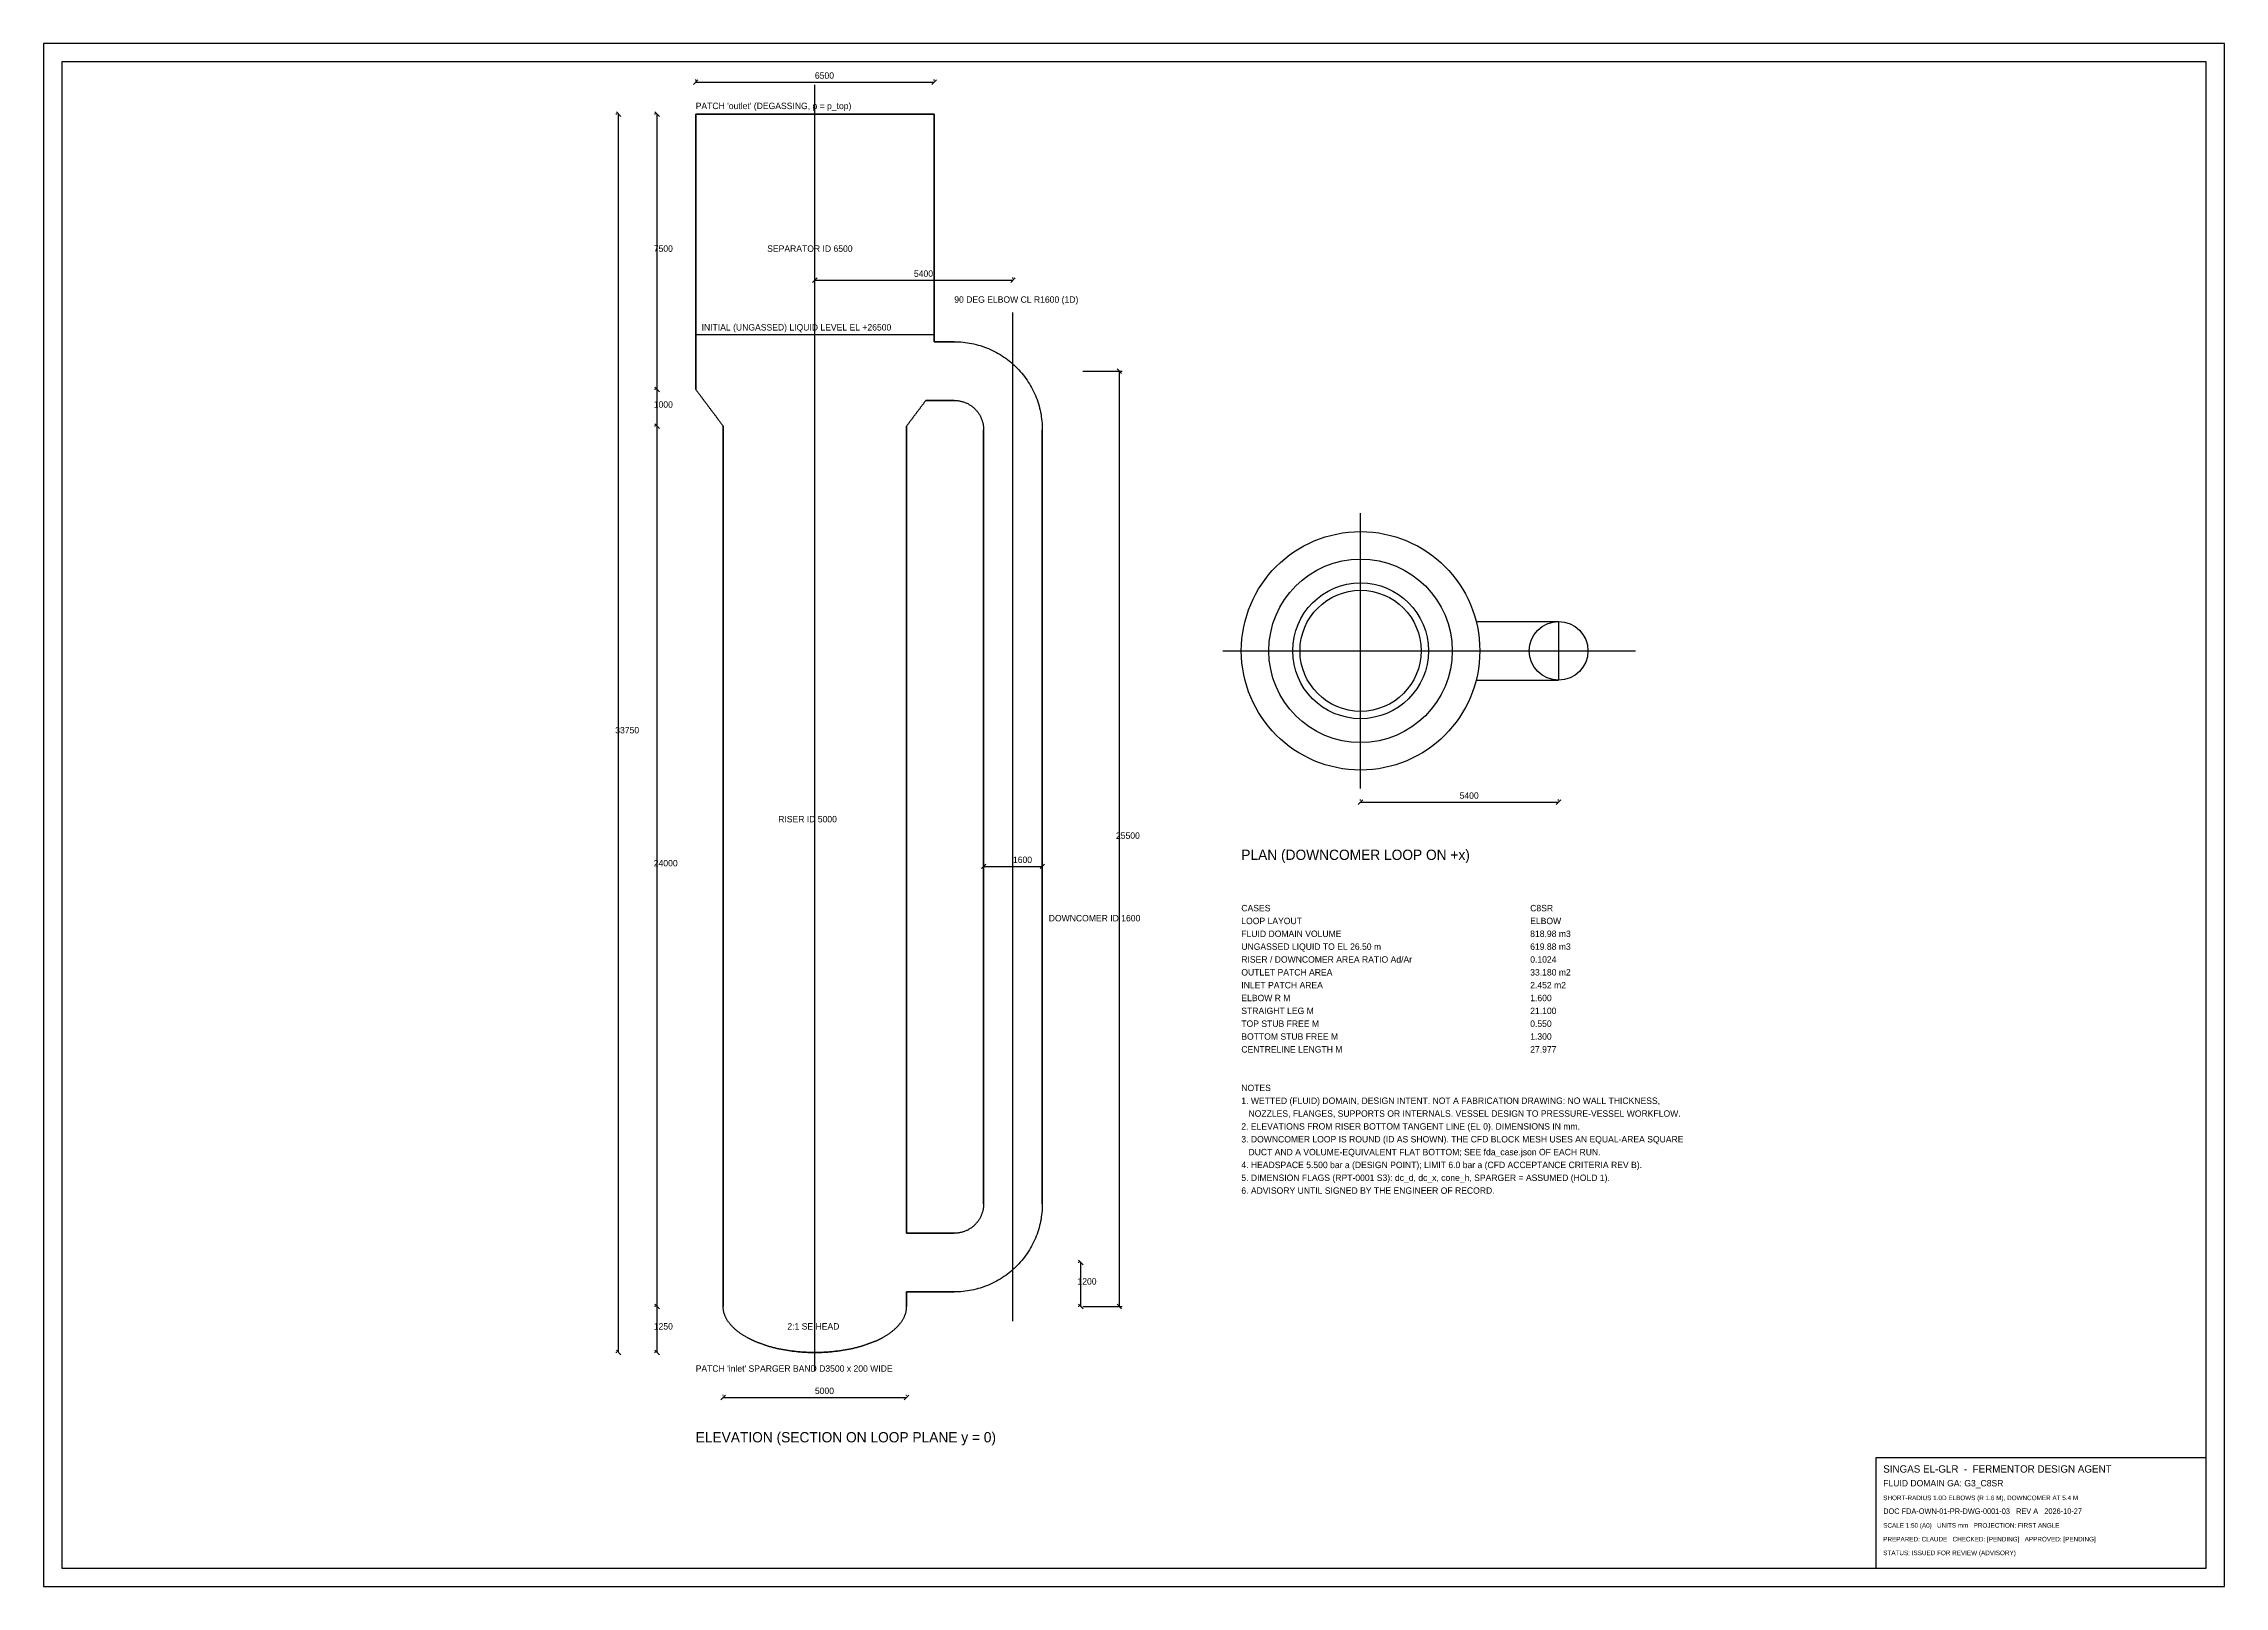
# Model space of a CAD drawing. Header units: millimetres. Extents: x -21026 to 38424, y -7625 to 34425.
import ezdxf

# ---------------------------------------------------------------- set-up
doc = ezdxf.new("R2010")
doc.units = ezdxf.units.MM
doc.header["$MEASUREMENT"] = 0
for name, color, linetype in [('BORDER', 7, 'CONTINUOUS'), ('CENTRE', 1, 'CONTINUOUS'), ('DIM', 3, 'CONTINUOUS'), ('HATCH_LIQ', 5, 'CONTINUOUS'), ('HIDDEN', 8, 'CONTINUOUS'), ('OUTLINE', 7, 'CONTINUOUS'), ('PATCH_INLET', 6, 'CONTINUOUS'), ('PATCH_OUTLET', 4, 'CONTINUOUS'), ('TEXT', 7, 'CONTINUOUS')]:
    doc.layers.add(name, color=color, linetype=linetype)

msp = doc.modelspace()

# ---------------------------------------------------------------- linework, layer by layer
at = {"layer": 'BORDER'}
for points in [[(-21026, -7625), (38424, -7625), (38424, 34425), (-21026, 34425), (-21026, -7625)], [(-20526, -7125), (37924, -7125), (37924, 33925), (-20526, 33925), (-20526, -7125)], [(28924, -7125), (37924, -7125), (37924, -4125), (28924, -4125), (28924, -7125)]]:
    msp.add_lwpolyline(points, dxfattribs=at)
at = {"layer": 'CENTRE'}
for p, q in [((0, -1750), (0, 33300)), ((5400, -400), (5400, 27100)), ((14875, 14125), (14875, 21625)), ((11125, 17875), (22375, 17875))]:
    msp.add_line(p, q, dxfattribs=at)
at = {"layer": 'DIM'}
for p, q in [((-3250, 33424), (-3250, 33450)), ((-3250, 33375), (3250, 33375)), ((3250, 33424), (3250, 33450)), ((-5399, 32500), (-5425, 32500)), ((-5350, -1250), (-5350, 32500)), ((-4349, 32500), (-4375, 32500)), ((-4300, 25000), (-4300, 32500)), ((0, 28024), (0, 28050)), ((0, 27975), (5400, 27975)), ((5400, 28024), (5400, 28050)), ((-4349, 25000), (-4375, 25000)), ((-4349, 25000), (-4375, 25000)), ((-4300, 24000), (-4300, 25000)), ((7301, 25500), (8375, 25500)), ((8300, 0), (8300, 25500)), ((-4349, 24000), (-4375, 24000)), ((-4349, 24000), (-4375, 24000)), ((-4300, 0), (-4300, 24000)), ((14875, 13799), (14875, 13825)), ((14875, 13750), (20275, 13750)), ((20275, 13799), (20275, 13825)), ((4600, 12049), (4600, 12075)), ((4600, 12000), (6200, 12000)), ((6200, 12049), (6200, 12075)), ((7201, 1200), (7175, 1200)), ((7250, 0), (7250, 1200)), ((-4349, 0), (-4375, 0)), ((-4349, 0), (-4375, 0)), ((-4300, -1250), (-4300, 0)), ((7201, 0), (7175, 0)), ((7301, 0), (8375, 0)), ((-5399, -1250), (-5425, -1250)), ((-4349, -1250), (-4375, -1250)), ((-2500, -2426), (-2500, -2400)), ((-2500, -2475), (2500, -2475)), ((2500, -2426), (2500, -2400))]:
    msp.add_line(p, q, dxfattribs=at)
for points in [[(-3188, 33438), (-3312, 33312)], [(3188, 33312), (3312, 33438)], [(-5288, 32438), (-5412, 32562)], [(-4238, 32438), (-4362, 32562)], [(63, 28038), (-63, 27912)], [(5338, 27912), (5462, 28038)], [(-4238, 24938), (-4362, 25062)], [(-4362, 25062), (-4238, 24938)], [(8362, 25438), (8238, 25562)], [(-4238, 23938), (-4362, 24062)], [(-4362, 24062), (-4238, 23938)], [(14938, 13812), (14812, 13688)], [(20212, 13688), (20338, 13812)], [(4663, 12062), (4538, 11938)], [(6138, 11938), (6262, 12062)], [(7312, 1138), (7188, 1262)], [(-4238, -63), (-4362, 63)], [(-4362, 63), (-4238, -63)], [(7188, 63), (7312, -63)], [(8238, 63), (8362, -63)], [(-5412, -1188), (-5288, -1312)], [(-4362, -1188), (-4238, -1312)], [(-2438, -2412), (-2562, -2538)], [(2438, -2538), (2562, -2412)]]:
    msp.add_lwpolyline(points, dxfattribs=at)
at = {"layer": 'HATCH_LIQ'}
msp.add_line((-3250, 26500), (3250, 26500), dxfattribs=at)
at = {"layer": 'HIDDEN'}
msp.add_line((20275, 18675), (20275, 17075), dxfattribs=at)
msp.add_circle((14875, 17875), 2500, dxfattribs=at)
at = {"layer": 'OUTLINE'}
for p, q in [((18025, 18675), (20275, 18675)), ((18025, 17075), (20275, 17075))]:
    msp.add_line(p, q, dxfattribs=at)
for points in [[(-3250, 32500), (3250, 32500)], [(-3250, 25000), (-3250, 32500)], [(3250, 32500), (-3250, 32500)], [(-3250, 32500), (-3250, 25000)], [(3250, 32500), (3250, 26300)], [(3250, 26300), (3250, 32500)], [(3250, 26300), (3800, 26300)], [(3800, 26300), (3250, 26300)], [(3800, 26300), (3860, 26299), (3920, 26297), (3979, 26293), (4039, 26288), (4098, 26281), (4158, 26273), (4217, 26264), (4276, 26252), (4334, 26240), (4392, 26226), (4450, 26210), (4507, 26193), (4564, 26175), (4621, 26155), (4677, 26134), (4732, 26112), (4787, 26088), (4841, 26062), (4895, 26036), (4948, 26008), (5000, 25978), (5051, 25948), (5102, 25916), (5152, 25883), (5201, 25849), (5249, 25813), (5296, 25776), (5343, 25739), (5388, 25699), (5432, 25659), (5476, 25618), (5518, 25576), (5559, 25532), (5599, 25488), (5639, 25443), (5676, 25396), (5713, 25349), (5749, 25301), (5783, 25252), (5816, 25202), (5848, 25151), (5878, 25100), (5908, 25048), (5936, 24995), (5962, 24941), (5988, 24887), (6012, 24832), (6034, 24777), (6055, 24721), (6075, 24664), (6093, 24607), (6110, 24550), (6126, 24492), (6140, 24434), (6152, 24376), (6164, 24317), (6173, 24258), (6181, 24198), (6188, 24139), (6193, 24079), (6197, 24020), (6199, 23960), (6200, 23900)], [(3800, 26300), (3860, 26299), (3920, 26297), (3979, 26293), (4039, 26288), (4098, 26281), (4158, 26273), (4217, 26264), (4276, 26252), (4334, 26240), (4392, 26226), (4450, 26210), (4507, 26193), (4564, 26175), (4621, 26155), (4677, 26134), (4732, 26112), (4787, 26088), (4841, 26062), (4895, 26036), (4948, 26008), (5000, 25978), (5051, 25948), (5102, 25916), (5152, 25883), (5201, 25849), (5249, 25813), (5296, 25776), (5343, 25739), (5388, 25699), (5432, 25659), (5476, 25618), (5518, 25576), (5559, 25532), (5599, 25488), (5639, 25443), (5676, 25396), (5713, 25349), (5749, 25301), (5783, 25252), (5816, 25202), (5848, 25151), (5878, 25100), (5908, 25048), (5936, 24995), (5962, 24941), (5988, 24887), (6012, 24832), (6034, 24777), (6055, 24721), (6075, 24664), (6093, 24607), (6110, 24550), (6126, 24492), (6140, 24434), (6152, 24376), (6164, 24317), (6173, 24258), (6181, 24198), (6188, 24139), (6193, 24079), (6197, 24020), (6199, 23960), (6200, 23900)], [(-3250, 25000), (-3238, 24984), (-3226, 24968), (-3214, 24952), (-3202, 24937), (-3190, 24921), (-3179, 24905), (-3167, 24889), (-3155, 24873), (-3143, 24857), (-3131, 24841), (-3119, 24825), (-3107, 24810), (-3095, 24794), (-3083, 24778), (-3071, 24762), (-3060, 24746), (-3048, 24730), (-3036, 24714), (-3024, 24698), (-3012, 24683), (-3000, 24667), (-2988, 24651), (-2976, 24635), (-2964, 24619), (-2952, 24603), (-2940, 24587), (-2929, 24571), (-2917, 24556), (-2905, 24540), (-2893, 24524), (-2881, 24508), (-2869, 24492), (-2857, 24476), (-2845, 24460), (-2833, 24444), (-2821, 24429), (-2810, 24413), (-2798, 24397), (-2786, 24381), (-2774, 24365), (-2762, 24349), (-2750, 24333), (-2738, 24317), (-2726, 24302), (-2714, 24286), (-2702, 24270), (-2690, 24254), (-2679, 24238), (-2667, 24222), (-2655, 24206), (-2643, 24190), (-2631, 24175), (-2619, 24159), (-2607, 24143), (-2595, 24127), (-2583, 24111), (-2571, 24095), (-2560, 24079), (-2548, 24063), (-2536, 24048), (-2524, 24032), (-2512, 24016), (-2500, 24000)], [(-3250, 25000), (-3238, 24984), (-3226, 24968), (-3214, 24952), (-3202, 24937), (-3190, 24921), (-3179, 24905), (-3167, 24889), (-3155, 24873), (-3143, 24857), (-3131, 24841), (-3119, 24825), (-3107, 24810), (-3095, 24794), (-3083, 24778), (-3071, 24762), (-3060, 24746), (-3048, 24730), (-3036, 24714), (-3024, 24698), (-3012, 24683), (-3000, 24667), (-2988, 24651), (-2976, 24635), (-2964, 24619), (-2952, 24603), (-2940, 24587), (-2929, 24571), (-2917, 24556), (-2905, 24540), (-2893, 24524), (-2881, 24508), (-2869, 24492), (-2857, 24476), (-2845, 24460), (-2833, 24444), (-2821, 24429), (-2810, 24413), (-2798, 24397), (-2786, 24381), (-2774, 24365), (-2762, 24349), (-2750, 24333), (-2738, 24317), (-2726, 24302), (-2714, 24286), (-2702, 24270), (-2690, 24254), (-2679, 24238), (-2667, 24222), (-2655, 24206), (-2643, 24190), (-2631, 24175), (-2619, 24159), (-2607, 24143), (-2595, 24127), (-2583, 24111), (-2571, 24095), (-2560, 24079), (-2548, 24063), (-2536, 24048), (-2524, 24032), (-2512, 24016), (-2500, 24000)], [(2500, 24000), (2508, 24011), (2517, 24022), (2525, 24033), (2533, 24044), (2542, 24056), (2550, 24067), (2558, 24078), (2567, 24089), (2575, 24100), (2583, 24111), (2592, 24122), (2600, 24133), (2608, 24144), (2617, 24156), (2625, 24167), (2633, 24178), (2642, 24189), (2650, 24200), (2658, 24211), (2667, 24222), (2675, 24233), (2683, 24244), (2692, 24256), (2700, 24267), (2708, 24278), (2717, 24289), (2725, 24300), (2733, 24311), (2742, 24322), (2750, 24333), (2758, 24344), (2767, 24356), (2775, 24367), (2783, 24378), (2792, 24389), (2800, 24400), (2808, 24411), (2817, 24422), (2825, 24433), (2833, 24444), (2842, 24456), (2850, 24467), (2858, 24478), (2867, 24489), (2875, 24500), (2883, 24511), (2892, 24522), (2900, 24533), (2908, 24544), (2917, 24556), (2925, 24567), (2933, 24578), (2942, 24589), (2950, 24600), (2958, 24611), (2967, 24622), (2975, 24633), (2983, 24644), (2992, 24656), (3000, 24667), (3008, 24678), (3017, 24689), (3025, 24700)], [(2500, 24000), (2508, 24011), (2517, 24022), (2525, 24033), (2533, 24044), (2542, 24056), (2550, 24067), (2558, 24078), (2567, 24089), (2575, 24100), (2583, 24111), (2592, 24122), (2600, 24133), (2608, 24144), (2617, 24156), (2625, 24167), (2633, 24178), (2642, 24189), (2650, 24200), (2658, 24211), (2667, 24222), (2675, 24233), (2683, 24244), (2692, 24256), (2700, 24267), (2708, 24278), (2717, 24289), (2725, 24300), (2733, 24311), (2742, 24322), (2750, 24333), (2758, 24344), (2767, 24356), (2775, 24367), (2783, 24378), (2792, 24389), (2800, 24400), (2808, 24411), (2817, 24422), (2825, 24433), (2833, 24444), (2842, 24456), (2850, 24467), (2858, 24478), (2867, 24489), (2875, 24500), (2883, 24511), (2892, 24522), (2900, 24533), (2908, 24544), (2917, 24556), (2925, 24567), (2933, 24578), (2942, 24589), (2950, 24600), (2958, 24611), (2967, 24622), (2975, 24633), (2983, 24644), (2992, 24656), (3000, 24667), (3008, 24678), (3017, 24689), (3025, 24700)], [(3800, 24700), (3025, 24700)], [(3025, 24700), (3800, 24700)], [(3800, 24700), (3820, 24700), (3840, 24699), (3860, 24698), (3880, 24696), (3899, 24694), (3919, 24691), (3939, 24688), (3959, 24684), (3978, 24680), (3997, 24675), (4017, 24670), (4036, 24664), (4055, 24658), (4074, 24652), (4092, 24645), (4111, 24637), (4129, 24629), (4147, 24621), (4165, 24612), (4183, 24603), (4200, 24593), (4217, 24583), (4234, 24572), (4251, 24561), (4267, 24550), (4283, 24538), (4299, 24525), (4314, 24513), (4329, 24500), (4344, 24486), (4359, 24473), (4373, 24459), (4386, 24444), (4400, 24429), (4413, 24414), (4425, 24399), (4438, 24383), (4450, 24367), (4461, 24351), (4472, 24334), (4483, 24317), (4493, 24300), (4503, 24283), (4512, 24265), (4521, 24247), (4529, 24229), (4537, 24211), (4545, 24192), (4552, 24174), (4558, 24155), (4564, 24136), (4570, 24117), (4575, 24097), (4580, 24078), (4584, 24059), (4588, 24039), (4591, 24019), (4594, 23999), (4596, 23980), (4598, 23960), (4599, 23940), (4600, 23920), (4600, 23900)], [(3800, 24700), (3820, 24700), (3840, 24699), (3860, 24698), (3880, 24696), (3899, 24694), (3919, 24691), (3939, 24688), (3959, 24684), (3978, 24680), (3997, 24675), (4017, 24670), (4036, 24664), (4055, 24658), (4074, 24652), (4092, 24645), (4111, 24637), (4129, 24629), (4147, 24621), (4165, 24612), (4183, 24603), (4200, 24593), (4217, 24583), (4234, 24572), (4251, 24561), (4267, 24550), (4283, 24538), (4299, 24525), (4314, 24513), (4329, 24500), (4344, 24486), (4359, 24473), (4373, 24459), (4386, 24444), (4400, 24429), (4413, 24414), (4425, 24399), (4438, 24383), (4450, 24367), (4461, 24351), (4472, 24334), (4483, 24317), (4493, 24300), (4503, 24283), (4512, 24265), (4521, 24247), (4529, 24229), (4537, 24211), (4545, 24192), (4552, 24174), (4558, 24155), (4564, 24136), (4570, 24117), (4575, 24097), (4580, 24078), (4584, 24059), (4588, 24039), (4591, 24019), (4594, 23999), (4596, 23980), (4598, 23960), (4599, 23940), (4600, 23920), (4600, 23900)], [(-2500, 0), (-2500, 24000)], [(-2500, 24000), (-2500, 0)], [(2500, 24000), (2500, 2000)], [(2500, 2000), (2500, 24000)], [(4600, 2800), (4600, 23900)], [(4600, 23900), (4600, 2800)], [(6200, 23900), (6200, 2800)], [(6200, 2800), (6200, 23900)], [(6200, 2800), (6199, 2740), (6197, 2680), (6193, 2621), (6188, 2561), (6181, 2502), (6173, 2442), (6164, 2383), (6152, 2324), (6140, 2266), (6126, 2208), (6110, 2150), (6093, 2093), (6075, 2036), (6055, 1979), (6034, 1923), (6012, 1868), (5988, 1813), (5962, 1759), (5936, 1705), (5908, 1652), (5878, 1600), (5848, 1549), (5816, 1498), (5783, 1448), (5749, 1399), (5713, 1351), (5676, 1304), (5639, 1257), (5599, 1212), (5559, 1168), (5518, 1124), (5476, 1082), (5432, 1041), (5388, 1001), (5343, 961), (5296, 924), (5249, 887), (5201, 851), (5152, 817), (5102, 784), (5051, 752), (5000, 722), (4948, 692), (4895, 664), (4841, 638), (4787, 612), (4732, 588), (4677, 566), (4621, 545), (4564, 525), (4507, 507), (4450, 490), (4392, 474), (4334, 460), (4276, 448), (4217, 436), (4158, 427), (4098, 419), (4039, 412), (3979, 407), (3920, 403), (3860, 401), (3800, 400)], [(4600, 2800), (4600, 2780), (4599, 2760), (4598, 2740), (4596, 2720), (4594, 2701), (4591, 2681), (4588, 2661), (4584, 2641), (4580, 2622), (4575, 2603), (4570, 2583), (4564, 2564), (4558, 2545), (4552, 2526), (4545, 2508), (4537, 2489), (4529, 2471), (4521, 2453), (4512, 2435), (4503, 2417), (4493, 2400), (4483, 2383), (4472, 2366), (4461, 2349), (4450, 2333), (4438, 2317), (4425, 2301), (4413, 2286), (4400, 2271), (4386, 2256), (4373, 2241), (4359, 2227), (4344, 2214), (4329, 2200), (4314, 2187), (4299, 2175), (4283, 2162), (4267, 2150), (4251, 2139), (4234, 2128), (4217, 2117), (4200, 2107), (4183, 2097), (4165, 2088), (4147, 2079), (4129, 2071), (4111, 2063), (4092, 2055), (4074, 2048), (4055, 2042), (4036, 2036), (4017, 2030), (3997, 2025), (3978, 2020), (3959, 2016), (3939, 2012), (3919, 2009), (3899, 2006), (3880, 2004), (3860, 2002), (3840, 2001), (3820, 2000), (3800, 2000)], [(6200, 2800), (6199, 2740), (6197, 2680), (6193, 2621), (6188, 2561), (6181, 2502), (6173, 2442), (6164, 2383), (6152, 2324), (6140, 2266), (6126, 2208), (6110, 2150), (6093, 2093), (6075, 2036), (6055, 1979), (6034, 1923), (6012, 1868), (5988, 1813), (5962, 1759), (5936, 1705), (5908, 1652), (5878, 1600), (5848, 1549), (5816, 1498), (5783, 1448), (5749, 1399), (5713, 1351), (5676, 1304), (5639, 1257), (5599, 1212), (5559, 1168), (5518, 1124), (5476, 1082), (5432, 1041), (5388, 1001), (5343, 961), (5296, 924), (5249, 887), (5201, 851), (5152, 817), (5102, 784), (5051, 752), (5000, 722), (4948, 692), (4895, 664), (4841, 638), (4787, 612), (4732, 588), (4677, 566), (4621, 545), (4564, 525), (4507, 507), (4450, 490), (4392, 474), (4334, 460), (4276, 448), (4217, 436), (4158, 427), (4098, 419), (4039, 412), (3979, 407), (3920, 403), (3860, 401), (3800, 400)], [(4600, 2800), (4600, 2780), (4599, 2760), (4598, 2740), (4596, 2720), (4594, 2701), (4591, 2681), (4588, 2661), (4584, 2641), (4580, 2622), (4575, 2603), (4570, 2583), (4564, 2564), (4558, 2545), (4552, 2526), (4545, 2508), (4537, 2489), (4529, 2471), (4521, 2453), (4512, 2435), (4503, 2417), (4493, 2400), (4483, 2383), (4472, 2366), (4461, 2349), (4450, 2333), (4438, 2317), (4425, 2301), (4413, 2286), (4400, 2271), (4386, 2256), (4373, 2241), (4359, 2227), (4344, 2214), (4329, 2200), (4314, 2187), (4299, 2175), (4283, 2162), (4267, 2150), (4251, 2139), (4234, 2128), (4217, 2117), (4200, 2107), (4183, 2097), (4165, 2088), (4147, 2079), (4129, 2071), (4111, 2063), (4092, 2055), (4074, 2048), (4055, 2042), (4036, 2036), (4017, 2030), (3997, 2025), (3978, 2020), (3959, 2016), (3939, 2012), (3919, 2009), (3899, 2006), (3880, 2004), (3860, 2002), (3840, 2001), (3820, 2000), (3800, 2000)], [(2500, 2000), (3800, 2000)], [(3800, 2000), (2500, 2000)], [(-1850, -841), (-1865, -832), (-1881, -823), (-1896, -815), (-1911, -806), (-1927, -797), (-1942, -787), (-1957, -778), (-1972, -769), (-1986, -759), (-2001, -749), (-2016, -739), (-2030, -729), (-2045, -719), (-2059, -709), (-2074, -698), (-2088, -688), (-2102, -677), (-2116, -666), (-2129, -655), (-2143, -644), (-2157, -632), (-2170, -621), (-2183, -609), (-2196, -597), (-2209, -585), (-2222, -573), (-2235, -560), (-2247, -548), (-2259, -535), (-2271, -522), (-2283, -509), (-2295, -496), (-2306, -482), (-2318, -469), (-2329, -455), (-2339, -441), (-2350, -427), (-2360, -412), (-2370, -398), (-2380, -383), (-2389, -368), (-2398, -353), (-2407, -337), (-2416, -322), (-2424, -306), (-2432, -290), (-2439, -274), (-2446, -258), (-2453, -242), (-2459, -225), (-2465, -208), (-2470, -192), (-2475, -175), (-2480, -158), (-2484, -140), (-2488, -123), (-2491, -106), (-2494, -88), (-2496, -71), (-2498, -53), (-2499, -35), (-2500, -18), (-2500, 0)], [(-1850, -841), (-1865, -832), (-1881, -823), (-1896, -815), (-1911, -806), (-1927, -797), (-1942, -787), (-1957, -778), (-1972, -769), (-1986, -759), (-2001, -749), (-2016, -739), (-2030, -729), (-2045, -719), (-2059, -709), (-2074, -698), (-2088, -688), (-2102, -677), (-2116, -666), (-2129, -655), (-2143, -644), (-2157, -632), (-2170, -621), (-2183, -609), (-2196, -597), (-2209, -585), (-2222, -573), (-2235, -560), (-2247, -548), (-2259, -535), (-2271, -522), (-2283, -509), (-2295, -496), (-2306, -482), (-2318, -469), (-2329, -455), (-2339, -441), (-2350, -427), (-2360, -412), (-2370, -398), (-2380, -383), (-2389, -368), (-2398, -353), (-2407, -337), (-2416, -322), (-2424, -306), (-2432, -290), (-2439, -274), (-2446, -258), (-2453, -242), (-2459, -225), (-2465, -208), (-2470, -192), (-2475, -175), (-2480, -158), (-2484, -140), (-2488, -123), (-2491, -106), (-2494, -88), (-2496, -71), (-2498, -53), (-2499, -35), (-2500, -18), (-2500, 0)], [(1850, -841), (1865, -832), (1881, -823), (1896, -815), (1911, -806), (1927, -797), (1942, -787), (1957, -778), (1972, -769), (1986, -759), (2001, -749), (2016, -739), (2030, -729), (2045, -719), (2059, -709), (2074, -698), (2088, -688), (2102, -677), (2116, -666), (2129, -655), (2143, -644), (2157, -632), (2170, -621), (2183, -609), (2196, -597), (2209, -585), (2222, -573), (2235, -560), (2247, -548), (2259, -535), (2271, -522), (2283, -509), (2295, -496), (2306, -482), (2318, -469), (2329, -455), (2339, -441), (2350, -427), (2360, -412), (2370, -398), (2380, -383), (2389, -368), (2398, -353), (2407, -337), (2416, -322), (2424, -306), (2432, -290), (2439, -274), (2446, -258), (2453, -242), (2459, -225), (2465, -208), (2470, -192), (2475, -175), (2480, -158), (2484, -140), (2488, -123), (2491, -106), (2494, -88), (2496, -71), (2498, -53), (2499, -35), (2500, -18), (2500, 0)], [(1850, -841), (1865, -832), (1881, -823), (1896, -815), (1911, -806), (1927, -797), (1942, -787), (1957, -778), (1972, -769), (1986, -759), (2001, -749), (2016, -739), (2030, -729), (2045, -719), (2059, -709), (2074, -698), (2088, -688), (2102, -677), (2116, -666), (2129, -655), (2143, -644), (2157, -632), (2170, -621), (2183, -609), (2196, -597), (2209, -585), (2222, -573), (2235, -560), (2247, -548), (2259, -535), (2271, -522), (2283, -509), (2295, -496), (2306, -482), (2318, -469), (2329, -455), (2339, -441), (2350, -427), (2360, -412), (2370, -398), (2380, -383), (2389, -368), (2398, -353), (2407, -337), (2416, -322), (2424, -306), (2432, -290), (2439, -274), (2446, -258), (2453, -242), (2459, -225), (2465, -208), (2470, -192), (2475, -175), (2480, -158), (2484, -140), (2488, -123), (2491, -106), (2494, -88), (2496, -71), (2498, -53), (2499, -35), (2500, -18), (2500, 0)], [(2500, 400), (2500, 0)], [(3800, 400), (2500, 400)], [(2500, 0), (2500, 400)], [(2500, 400), (3800, 400)], [(-1650, -939), (-1653, -938), (-1656, -936), (-1660, -935), (-1663, -933), (-1666, -932), (-1669, -930), (-1673, -929), (-1676, -928), (-1679, -926), (-1682, -925), (-1686, -923), (-1689, -922), (-1692, -920), (-1695, -919), (-1698, -917), (-1702, -916), (-1705, -914), (-1708, -913), (-1711, -911), (-1714, -910), (-1718, -908), (-1721, -907), (-1724, -905), (-1727, -904), (-1730, -902), (-1734, -901), (-1737, -899), (-1740, -898), (-1743, -896), (-1746, -894), (-1750, -893), (-1753, -891), (-1756, -890), (-1759, -888), (-1762, -887), (-1765, -885), (-1769, -884), (-1772, -882), (-1775, -880), (-1778, -879), (-1781, -877), (-1784, -876), (-1787, -874), (-1791, -872), (-1794, -871), (-1797, -869), (-1800, -867), (-1803, -866), (-1806, -864), (-1809, -863), (-1813, -861), (-1816, -859), (-1819, -858), (-1822, -856), (-1825, -854), (-1828, -853), (-1831, -851), (-1834, -849), (-1838, -848), (-1841, -846), (-1844, -844), (-1847, -842), (-1850, -841)], [(-1650, -939), (-1653, -938), (-1656, -936), (-1660, -935), (-1663, -933), (-1666, -932), (-1669, -930), (-1673, -929), (-1676, -928), (-1679, -926), (-1682, -925), (-1686, -923), (-1689, -922), (-1692, -920), (-1695, -919), (-1698, -917), (-1702, -916), (-1705, -914), (-1708, -913), (-1711, -911), (-1714, -910), (-1718, -908), (-1721, -907), (-1724, -905), (-1727, -904), (-1730, -902), (-1734, -901), (-1737, -899), (-1740, -898), (-1743, -896), (-1746, -894), (-1750, -893), (-1753, -891), (-1756, -890), (-1759, -888), (-1762, -887), (-1765, -885), (-1769, -884), (-1772, -882), (-1775, -880), (-1778, -879), (-1781, -877), (-1784, -876), (-1787, -874), (-1791, -872), (-1794, -871), (-1797, -869), (-1800, -867), (-1803, -866), (-1806, -864), (-1809, -863), (-1813, -861), (-1816, -859), (-1819, -858), (-1822, -856), (-1825, -854), (-1828, -853), (-1831, -851), (-1834, -849), (-1838, -848), (-1841, -846), (-1844, -844), (-1847, -842), (-1850, -841)], [(-1650, -939), (-1601, -960), (-1551, -980), (-1501, -1000), (-1450, -1018), (-1400, -1036), (-1349, -1052), (-1298, -1068), (-1246, -1084), (-1194, -1098), (-1143, -1112), (-1090, -1125), (-1038, -1137), (-986, -1149), (-933, -1160), (-881, -1170), (-828, -1179), (-775, -1188), (-722, -1197), (-669, -1204), (-616, -1212), (-562, -1218), (-509, -1224), (-456, -1229), (-402, -1234), (-349, -1238), (-295, -1241), (-241, -1244), (-188, -1246), (-134, -1248), (-80, -1249), (-27, -1250), (27, -1250), (80, -1249), (134, -1248), (188, -1246), (241, -1244), (295, -1241), (349, -1238), (402, -1234), (456, -1229), (509, -1224), (562, -1218), (616, -1212), (669, -1204), (722, -1197), (775, -1188), (828, -1179), (881, -1170), (933, -1160), (986, -1149), (1038, -1137), (1090, -1125), (1143, -1112), (1194, -1098), (1246, -1084), (1298, -1068), (1349, -1052), (1400, -1036), (1450, -1018), (1501, -1000), (1551, -980), (1601, -960), (1650, -939)], [(1650, -939), (1601, -960), (1551, -980), (1501, -1000), (1450, -1018), (1400, -1036), (1349, -1052), (1298, -1068), (1246, -1084), (1194, -1098), (1143, -1112), (1090, -1125), (1038, -1137), (986, -1149), (933, -1160), (881, -1170), (828, -1179), (775, -1188), (722, -1197), (669, -1204), (616, -1212), (562, -1218), (509, -1224), (456, -1229), (402, -1234), (349, -1238), (295, -1241), (241, -1244), (188, -1246), (134, -1248), (80, -1249), (27, -1250), (-27, -1250), (-80, -1249), (-134, -1248), (-188, -1246), (-241, -1244), (-295, -1241), (-349, -1238), (-402, -1234), (-456, -1229), (-509, -1224), (-562, -1218), (-616, -1212), (-669, -1204), (-722, -1197), (-775, -1188), (-828, -1179), (-881, -1170), (-933, -1160), (-986, -1149), (-1038, -1137), (-1090, -1125), (-1143, -1112), (-1194, -1098), (-1246, -1084), (-1298, -1068), (-1349, -1052), (-1400, -1036), (-1450, -1018), (-1501, -1000), (-1551, -980), (-1601, -960), (-1650, -939)], [(1650, -939), (1653, -938), (1656, -936), (1660, -935), (1663, -933), (1666, -932), (1669, -930), (1673, -929), (1676, -928), (1679, -926), (1682, -925), (1686, -923), (1689, -922), (1692, -920), (1695, -919), (1698, -917), (1702, -916), (1705, -914), (1708, -913), (1711, -911), (1714, -910), (1718, -908), (1721, -907), (1724, -905), (1727, -904), (1730, -902), (1734, -901), (1737, -899), (1740, -898), (1743, -896), (1746, -894), (1750, -893), (1753, -891), (1756, -890), (1759, -888), (1762, -887), (1765, -885), (1769, -884), (1772, -882), (1775, -880), (1778, -879), (1781, -877), (1784, -876), (1787, -874), (1791, -872), (1794, -871), (1797, -869), (1800, -867), (1803, -866), (1806, -864), (1809, -863), (1813, -861), (1816, -859), (1819, -858), (1822, -856), (1825, -854), (1828, -853), (1831, -851), (1834, -849), (1838, -848), (1841, -846), (1844, -844), (1847, -842), (1850, -841)], [(1650, -939), (1653, -938), (1656, -936), (1660, -935), (1663, -933), (1666, -932), (1669, -930), (1673, -929), (1676, -928), (1679, -926), (1682, -925), (1686, -923), (1689, -922), (1692, -920), (1695, -919), (1698, -917), (1702, -916), (1705, -914), (1708, -913), (1711, -911), (1714, -910), (1718, -908), (1721, -907), (1724, -905), (1727, -904), (1730, -902), (1734, -901), (1737, -899), (1740, -898), (1743, -896), (1746, -894), (1750, -893), (1753, -891), (1756, -890), (1759, -888), (1762, -887), (1765, -885), (1769, -884), (1772, -882), (1775, -880), (1778, -879), (1781, -877), (1784, -876), (1787, -874), (1791, -872), (1794, -871), (1797, -869), (1800, -867), (1803, -866), (1806, -864), (1809, -863), (1813, -861), (1816, -859), (1819, -858), (1822, -856), (1825, -854), (1828, -853), (1831, -851), (1834, -849), (1838, -848), (1841, -846), (1844, -844), (1847, -842), (1850, -841)]]:
    msp.add_lwpolyline(points, dxfattribs=at)
for centre, radius in [((14875, 17875), 3250), ((20275, 17875), 800)]:
    msp.add_circle(centre, radius, dxfattribs=at)
at = {"layer": 'PATCH_INLET'}
for p, q in [((-1650, -939), (-1850, -841)), ((1650, -939), (1850, -841))]:
    msp.add_line(p, q, dxfattribs=at)
for radius in [1850, 1650]:
    msp.add_circle((14875, 17875), radius, dxfattribs=at)
at = {"layer": 'PATCH_OUTLET'}
msp.add_line((-3250, 32500), (3250, 32500), dxfattribs=at)

# ---------------------------------------------------------------- texts
at = {"layer": 'BORDER'}
for s, height, p in [('SINGAS EL-GLR  -  FERMENTOR DESIGN AGENT', 200, (29124, -4525)), ('FLUID DOMAIN GA: G3_C8SR', 175, (29124, -4900)), ('SHORT-RADIUS 1.0D ELBOWS (R 1.6 M), DOWNCOMER AT 5.4 M', 125, (29124, -5275)), ('SCALE 1:50 (A0)   UNITS mm   PROJECTION: FIRST ANGLE', 125, (29124, -6025)), ('DOC FDA-OWN-01-PR-DWG-0001-03   REV A   2026-10-27', 150, (29124, -5650)), ('PREPARED: CLAUDE   CHECKED: [PENDING]   APPROVED: [PENDING]', 125, (29124, -6400)), ('STATUS: ISSUED FOR REVIEW (ADVISORY)', 125, (29124, -6775))]:
    msp.add_text(s, height=height, dxfattribs=at).set_placement(p)
at = {"layer": 'DIM'}
for s, p in [('6500', (0, 33468)), ('7500', (-4392, 28750)), ('5400', (2700, 28068)), ('1000', (-4392, 24500)), ('33750', (-5442, 15625)), ('5400', (17575, 13842)), ('25500', (8208, 12750)), ('24000', (-4392, 12000)), ('1600', (5400, 12092)), ('1200', (7158, 600)), ('1250', (-4392, -625)), ('5000', (0, -2382))]:
    msp.add_text(s, height=175, dxfattribs=at).set_placement(p)
at = {"layer": 'HATCH_LIQ'}
msp.add_text('INITIAL (UNGASSED) LIQUID LEVEL EL +26500', height=175, dxfattribs=at).set_placement((-3088, 26605))
at = {"layer": 'PATCH_INLET'}
msp.add_text("PATCH 'inlet' SPARGER BAND D3500 x 200 WIDE", height=175, dxfattribs=at).set_placement((-3250, -1775))
at = {"layer": 'PATCH_OUTLET'}
msp.add_text("PATCH 'outlet' (DEGASSING, p = p_top)", height=175, dxfattribs=at).set_placement((-3250, 32640))
at = {"layer": 'TEXT'}
for s, height, p in [('SEPARATOR ID 6500', 175, (-1300, 28750)), ('90 DEG ELBOW CL R1600 (1D)', 175, (3800, 27362)), ('RISER ID 5000', 175, (-1000, 13200)), ('PLAN (DOWNCOMER LOOP ON +x)', 280, (11625, 12175)), ('CASES', 175, (11625, 10775)), ('C8SR', 175, (19500, 10775)), ('DOWNCOMER ID 1600', 175, (6375, 10500)), ('LOOP LAYOUT', 175, (11625, 10425)), ('FLUID DOMAIN VOLUME', 175, (11625, 10075)), ('818.98 m3', 175, (19500, 10075)), ('ELBOW', 175, (19500, 10425)), ('UNGASSED LIQUID TO EL 26.50 m', 175, (11625, 9725)), ('RISER / DOWNCOMER AREA RATIO Ad/Ar', 175, (11625, 9375)), ('0.1024', 175, (19500, 9375)), ('619.88 m3', 175, (19500, 9725)), ('OUTLET PATCH AREA', 175, (11625, 9025)), ('33.180 m2', 175, (19500, 9025)), ('ELBOW R M', 175, (11625, 8325)), ('INLET PATCH AREA', 175, (11625, 8675)), ('2.452 m2', 175, (19500, 8675)), ('1.600', 175, (19500, 8325)), ('TOP STUB FREE M', 175, (11625, 7625)), ('STRAIGHT LEG M', 175, (11625, 7975)), ('0.550', 175, (19500, 7625)), ('21.100', 175, (19500, 7975)), ('BOTTOM STUB FREE M', 175, (11625, 7275)), ('1.300', 175, (19500, 7275)), ('CENTRELINE LENGTH M', 175, (11625, 6925)), ('27.977', 175, (19500, 6925)), ('NOTES', 175, (11625, 5875)), ('1. WETTED (FLUID) DOMAIN, DESIGN INTENT. NOT A FABRICATION DRAWING: NO WALL THICKNESS,', 175, (11625, 5525)), ('   NOZZLES, FLANGES, SUPPORTS OR INTERNALS. VESSEL DESIGN TO PRESSURE-VESSEL WORKFLOW.', 175, (11625, 5175)), ('2. ELEVATIONS FROM RISER BOTTOM TANGENT LINE (EL 0). DIMENSIONS IN mm.', 175, (11625, 4825)), ('3. DOWNCOMER LOOP IS ROUND (ID AS SHOWN). THE CFD BLOCK MESH USES AN EQUAL-AREA SQUARE', 175, (11625, 4475)), ('   DUCT AND A VOLUME-EQUIVALENT FLAT BOTTOM; SEE fda_case.json OF EACH RUN.', 175, (11625, 4125)), ('4. HEADSPACE 5.500 bar a (DESIGN POINT); LIMIT 6.0 bar a (CFD ACCEPTANCE CRITERIA REV B).', 175, (11625, 3775)), ('5. DIMENSION FLAGS (RPT-0001 S3): dc_d, dc_x, cone_h, SPARGER = ASSUMED (HOLD 1).', 175, (11625, 3425)), ('6. ADVISORY UNTIL SIGNED BY THE ENGINEER OF RECORD.', 175, (11625, 3075)), ('2:1 SE HEAD', 175, (-750, -625)), ('ELEVATION (SECTION ON LOOP PLANE y = 0)', 280, (-3250, -3700))]:
    msp.add_text(s, height=height, dxfattribs=at).set_placement(p)

doc.saveas('drawing.dxf')
